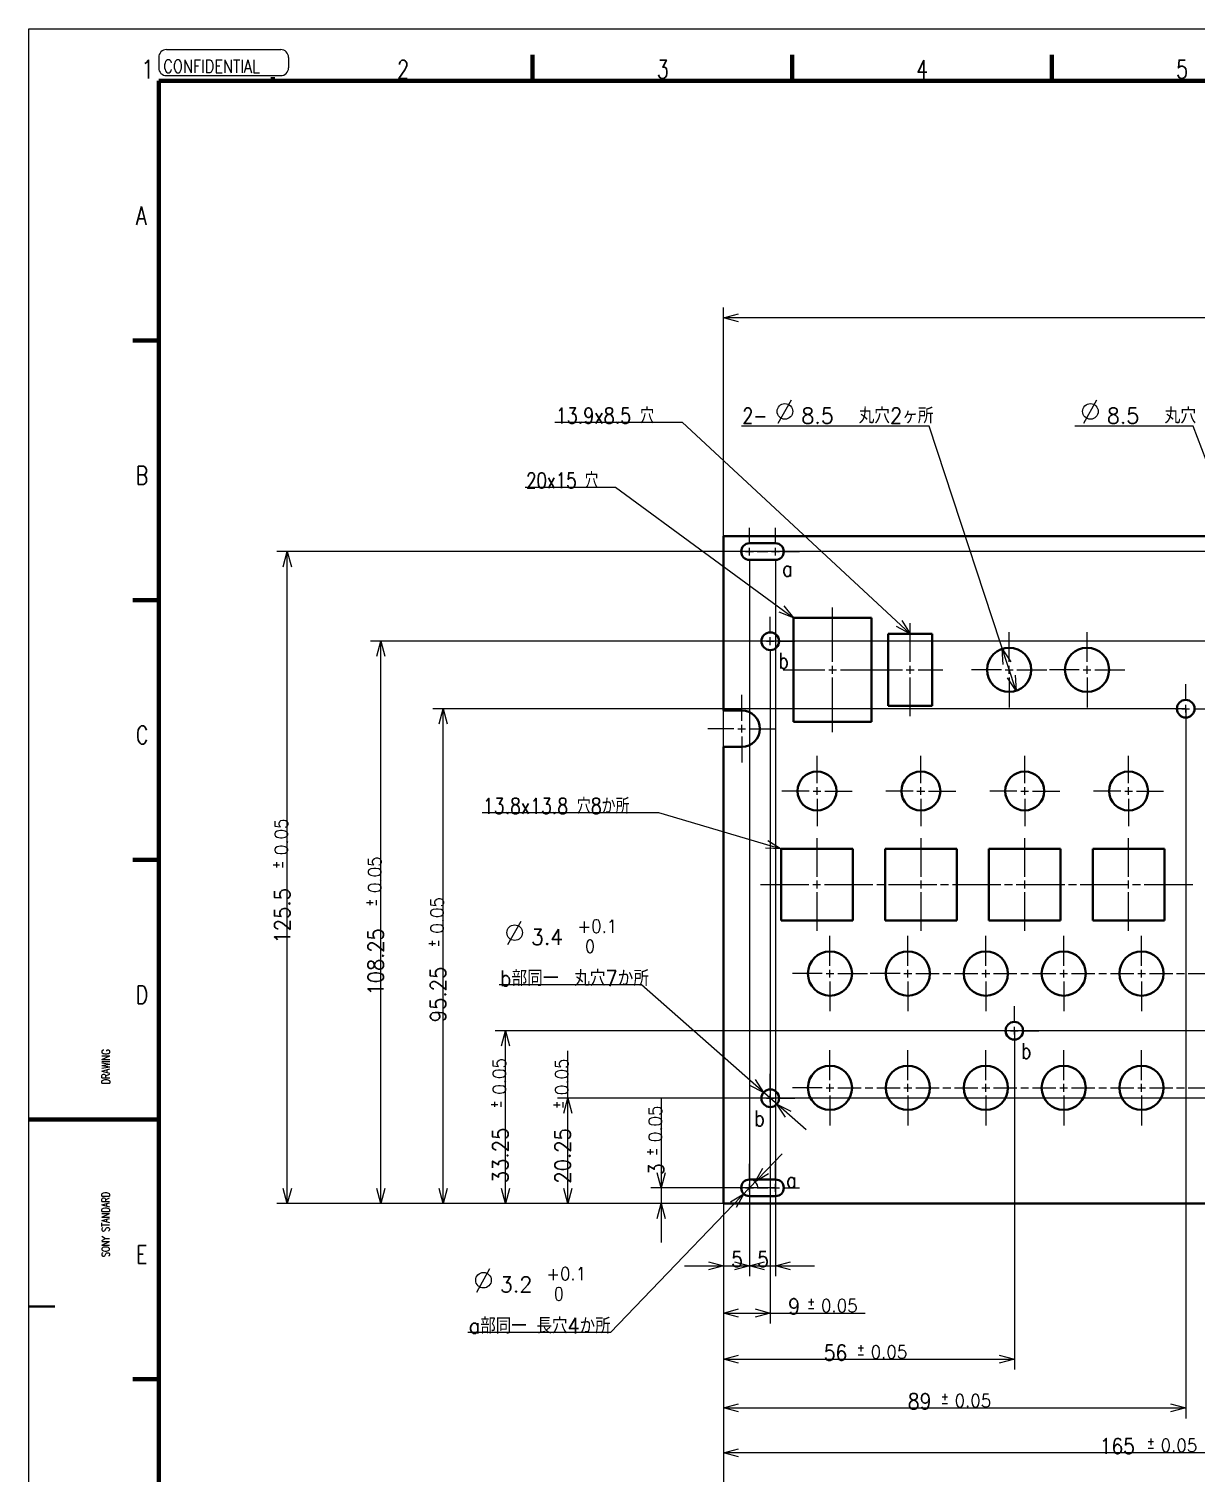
# Paper-space layout 'Sheet 1' of a CAD drawing. Header units: millimetres. Extents: x 0 to 594, y 0 to 420.
# Drawn here: x 0 to 224.8, y 141.9 to 420 of the extents above; entities that cross this region are included whole.
import ezdxf

# ---------------------------------------------------------------- set-up
doc = ezdxf.new("R2010")
doc.units = ezdxf.units.MM
doc.layers.add('1', color=7, linetype='Continuous')
doc.styles.add('kanji2', font='simplex.shx', dxfattribs={"bigfont": 'bigfont.shx'})

psp = doc.layouts.new('Sheet 1')

# ---------------------------------------------------------------- linework, layer by layer
at = {"layer": '1', "color": 146, "linetype": 'Continuous', "lineweight": 13}
for p, q in [((0, 0), (0, 420)), ((0, 420), (594, 420)), ((25.00049, 414.500031), (25.00049, 412.500031)), ((26.500492, 416), (48.500492, 416)), ((50.000488, 414.500031), (50.000488, 412.500031)), ((26.500492, 411), (48.500492, 411)), ((133.76619, 193.851685), (133.76619, 366.351685)), ((133.76619, 364.351685), (136.663956, 365.128143)), ((387.766205, 364.351685), (133.76619, 364.351685)), ((136.663956, 363.575226), (133.76619, 364.351685)), ((144.28447, 344.060364), (146.835648, 348.595795)), ((203.123734, 344.060364), (205.674911, 348.595795)), ((101.305382, 344.251678), (124.784935, 344.251678)), ((124.784935, 344.251678), (125.784935, 344.251678)), ((125.784935, 344.251678), (169.716187, 303.551666)), ((173.356934, 343.501678), (137.23407, 343.501678)), ((190.092773, 292.564026), (173.356934, 343.501678)), ((224.171799, 343.501678), (201.422943, 343.501678)), ((243.781906, 292.131134), (224.171799, 343.501678)), ((95.593338, 331.776703), (111.939034, 331.776703)), ((111.939034, 331.776703), (112.939034, 331.776703)), ((112.939034, 331.776703), (147.26619, 306.601685)), ((138.76619, 320.851685), (138.76619, 323.951691)), ((143.76619, 320.851685), (143.76619, 323.951691)), ((138.76619, 318.601685), (138.76619, 320.101685)), ((143.76619, 318.601685), (143.76619, 320.101685)), ((373.166199, 319.351685), (47.766182, 319.351685)), ((48.989723, 316.453918), (49.766182, 319.351685)), ((49.766182, 193.851685), (49.766182, 319.351685)), ((49.766182, 319.351685), (50.542645, 316.453918)), ((137.26619, 319.351685), (134.166183, 319.351685)), ((138.01619, 319.351685), (139.51619, 319.351685)), ((138.76619, 317.851685), (138.76619, 314.751678)), ((140.266174, 319.351685), (142.26619, 319.351685)), ((143.01619, 319.351685), (144.51619, 319.351685)), ((143.76619, 317.851685), (143.76619, 314.751678)), ((145.26619, 319.351685), (148.36618, 319.351685)), ((138.76619, 314.751678), (138.76619, 179.851685)), ((143.76619, 314.751678), (143.76619, 179.851685)), ((145.388657, 308.941528), (147.26619, 306.601685)), ((142.76619, 303.601685), (142.76619, 306.801697)), ((147.26619, 306.601685), (144.470276, 307.68927)), ((168.118164, 306.090637), (169.716187, 303.551666)), ((169.716187, 303.551666), (167.062775, 304.951477)), ((188.766174, 298.101685), (188.766174, 303.851685)), ((203.76619, 298.101685), (203.76619, 303.851685)), ((378.766174, 302.101685), (65.766182, 302.101685)), ((66.989731, 299.203918), (67.76619, 302.101685)), ((67.76619, 193.851685), (67.76619, 302.101685)), ((67.76619, 302.101685), (68.542641, 299.203918)), ((141.26619, 302.101685), (138.066177, 302.101685)), ((142.01619, 302.101685), (143.51619, 302.101685)), ((142.76619, 301.351685), (142.76619, 302.851685)), ((142.76619, 300.601685), (142.76619, 297.401672)), ((144.26619, 302.101685), (147.466187, 302.101685)), ((187.60643, 297.643982), (187.439606, 300.639343)), ((187.439606, 300.639343), (189.081772, 298.128693)), ((142.76619, 297.401672), (142.76619, 170.753464)), ((154.01619, 296.601685), (155.51619, 296.601685)), ((154.76619, 295.851685), (154.76619, 297.351685)), ((168.966187, 296.601685), (170.466187, 296.601685)), ((169.716187, 295.851685), (169.716187, 297.351685)), ((187.266205, 296.601685), (181.51619, 296.601685)), ((188.01619, 296.601685), (189.51619, 296.601685)), ((190.092773, 292.564026), (188.450607, 295.074646)), ((188.766174, 295.851685), (188.766174, 297.351685)), ((188.766174, 295.101685), (188.766174, 289.351685)), ((189.925949, 295.559387), (190.092773, 292.564026)), ((190.266174, 296.601685), (196.01619, 296.601685)), ((202.26619, 296.601685), (196.51619, 296.601685)), ((203.01619, 296.601685), (204.51619, 296.601685)), ((203.76619, 295.851685), (203.76619, 297.351685)), ((203.76619, 295.101685), (203.76619, 289.351685)), ((205.26619, 296.601685), (211.01619, 296.601685)), ((222.76619, 290.601685), (222.76619, 293.801666)), ((137.26619, 286.761688), (137.26619, 291.761688)), ((222.76619, 288.351685), (222.76619, 289.851685)), ((222.76619, 289.101685), (77.76619, 289.101685)), ((78.989731, 286.203888), (79.766182, 289.101685)), ((79.766182, 193.851685), (79.766182, 289.101685)), ((79.766182, 289.101685), (80.542641, 286.203888)), ((221.26619, 289.101685), (218.066177, 289.101685)), ((222.016174, 289.101685), (223.51619, 289.101685)), ((222.76619, 289.101685), (222.76619, 152.471313)), ((222.76619, 287.601685), (222.76619, 284.401703)), ((224.26619, 289.101685), (227.466187, 289.101685)), ((135.76619, 285.261688), (130.76619, 285.261688)), ((136.51619, 285.261688), (138.01619, 285.261688)), ((137.26619, 284.511688), (137.26619, 286.011688)), ((137.26619, 283.761688), (137.26619, 278.761688)), ((138.76619, 285.261688), (143.76619, 285.261688)), ((151.76619, 274.751678), (151.76619, 280.001678)), ((171.76619, 274.751678), (171.76619, 280.001678)), ((191.76619, 274.751678), (191.76619, 280.001678)), ((211.766174, 274.751678), (211.766174, 280.001678)), ((150.26619, 273.251678), (145.01619, 273.251678)), ((151.01619, 273.251678), (152.51619, 273.251678)), ((151.76619, 272.501678), (151.76619, 274.001678)), ((153.26619, 273.251678), (158.51619, 273.251678)), ((170.26619, 273.251678), (165.01619, 273.251678)), ((171.01619, 273.251678), (172.51619, 273.251678)), ((171.76619, 272.501678), (171.76619, 274.001678)), ((173.26619, 273.251678), (178.516174, 273.251678)), ((190.266174, 273.251678), (185.01619, 273.251678)), ((191.01619, 273.251678), (192.51619, 273.251678)), ((191.76619, 272.501678), (191.76619, 274.001678)), ((193.26619, 273.251678), (198.516174, 273.251678)), ((210.266174, 273.251678), (205.01619, 273.251678)), ((211.01619, 273.251678), (212.51619, 273.251678)), ((211.766174, 272.501678), (211.766174, 274.001678)), ((213.26619, 273.251678), (218.516205, 273.251678)), ((151.76619, 271.751678), (151.76619, 266.501678)), ((171.76619, 271.751678), (171.76619, 266.501678)), ((191.76619, 271.751678), (191.76619, 266.501678)), ((211.766174, 271.751678), (211.766174, 266.501678)), ((87.2705, 269.103638), (120.261871, 269.103638)), ((120.261871, 269.103638), (121.261871, 269.103638)), ((121.261871, 269.103638), (144.866196, 262.151672)), ((144.866196, 262.151672), (141.867096, 262.225525)), ((142.305832, 263.71521), (144.866196, 262.151672)), ((47.041183, 259.055664), (48.291183, 259.055664)), ((47.666183, 259.555695), (47.666183, 258.555664)), ((48.916588, 258.555664), (48.916588, 259.555695)), ((151.76619, 254.501678), (151.76619, 256.001678)), ((171.76619, 256.001678), (171.76619, 254.501678)), ((191.76619, 254.501678), (191.76619, 256.001678)), ((211.766174, 254.501678), (211.766174, 256.001678)), ((140.86618, 255.251678), (150.186188, 255.251678)), ((150.936188, 255.251678), (152.436188, 255.251678)), ((153.186188, 255.251678), (162.506195, 255.251678)), ((163.256195, 255.251678), (164.756195, 255.251678)), ((165.506195, 255.251678), (174.826187, 255.251678)), ((175.576187, 255.251678), (177.076187, 255.251678)), ((177.826202, 255.251678), (187.146179, 255.251678)), ((187.896194, 255.251678), (189.396194, 255.251678)), ((190.146194, 255.251678), (199.466202, 255.251678)), ((200.216187, 255.251678), (201.716187, 255.251678)), ((202.466187, 255.251678), (211.786194, 255.251678)), ((212.536179, 255.251678), (214.036179, 255.251678)), ((214.786194, 255.251678), (224.106186, 255.251678)), ((65.041183, 251.768082), (66.291183, 251.768082)), ((65.666183, 252.268082), (65.666183, 251.268082)), ((66.916588, 251.268082), (66.916588, 252.268082)), ((92.242943, 243.694443), (94.794121, 248.229874)), ((154.26619, 239.601669), (154.26619, 245.351685)), ((169.26619, 239.601669), (169.26619, 245.351685)), ((184.26619, 239.601669), (184.26619, 245.351685)), ((199.26619, 239.601669), (199.26619, 245.351685)), ((214.26619, 239.601669), (214.26619, 245.351685)), ((77.041183, 243.930695), (78.291183, 243.930695)), ((77.666183, 244.430695), (77.666183, 243.430695)), ((78.916588, 243.430695), (78.916588, 244.430695)), ((152.76619, 238.101669), (147.01619, 238.101669)), ((153.51619, 238.101669), (155.01619, 238.101669)), ((154.26619, 237.351685), (154.26619, 238.851685)), ((154.26619, 236.601669), (154.26619, 230.851669)), ((155.76619, 238.101669), (161.51619, 238.101669)), ((167.76619, 238.101669), (162.01619, 238.101669)), ((168.51619, 238.101669), (170.01619, 238.101669)), ((169.26619, 237.351685), (169.26619, 238.851685)), ((169.26619, 236.601669), (169.26619, 230.851669)), ((170.76619, 238.101669), (175.26619, 238.101669)), ((176.01619, 238.101669), (177.516174, 238.101669)), ((178.26619, 238.101669), (182.76619, 238.101669)), ((183.51619, 238.101669), (185.01619, 238.101669)), ((184.26619, 237.351685), (184.26619, 238.851685)), ((184.26619, 236.601669), (184.26619, 230.851669)), ((185.76619, 238.101669), (190.266174, 238.101669)), ((191.01619, 238.101669), (192.51619, 238.101669)), ((193.26619, 238.101669), (197.76619, 238.101669)), ((198.516174, 238.101669), (200.016174, 238.101669)), ((199.26619, 237.351685), (199.26619, 238.851685)), ((199.26619, 236.601669), (199.26619, 230.851669)), ((200.76619, 238.101669), (205.26619, 238.101669)), ((206.01619, 238.101669), (207.51619, 238.101669)), ((208.266205, 238.101669), (212.76619, 238.101669)), ((213.51619, 238.101669), (215.01619, 238.101669)), ((214.26619, 237.351685), (214.26619, 238.851685)), ((214.26619, 236.601669), (214.26619, 230.851669)), ((215.76619, 238.101669), (220.26619, 238.101669)), ((221.016174, 238.101669), (222.51619, 238.101669)), ((223.26619, 238.101669), (227.766205, 238.101669)), ((117.990219, 235.935791), (90.542152, 235.935791)), ((149.668427, 208.018997), (117.990219, 235.935791)), ((189.766174, 228.601685), (189.766174, 231.801666)), ((298.766174, 227.101685), (89.766182, 227.101685)), ((90.989723, 224.203888), (91.766182, 227.101685)), ((91.766182, 193.851685), (91.766182, 227.101685)), ((91.766182, 227.101685), (92.542641, 224.203888)), ((188.266174, 227.101685), (185.066193, 227.101685)), ((189.01619, 227.101685), (190.51619, 227.101685)), ((189.766174, 226.351669), (189.766174, 227.851669)), ((189.766174, 227.101685), (189.766174, 161.851669)), ((189.766174, 225.601685), (189.766174, 222.401688)), ((191.266174, 227.101685), (194.466187, 227.101685)), ((103.76619, 193.851685), (103.76619, 223.256149)), ((154.26619, 217.601669), (154.26619, 223.351685)), ((169.26619, 217.601669), (169.26619, 223.351685)), ((184.26619, 217.601669), (184.26619, 223.351685)), ((199.26619, 217.601669), (199.26619, 223.351685)), ((214.26619, 217.601669), (214.26619, 223.351685)), ((139.830093, 217.724075), (141.490768, 215.225647)), ((142.76619, 215.601669), (142.76619, 218.801682)), ((121.766182, 214.193665), (121.766182, 186.351669)), ((141.490768, 215.225647), (138.80336, 216.559021)), ((142.76619, 213.351669), (142.76619, 214.851685)), ((152.76619, 216.101669), (147.01619, 216.101669)), ((153.51619, 216.101669), (155.01619, 216.101669)), ((154.26619, 215.351685), (154.26619, 216.851685)), ((154.26619, 214.601685), (154.26619, 208.851669)), ((155.76619, 216.101669), (160.26619, 216.101669)), ((161.01619, 216.101669), (162.51619, 216.101669)), ((163.26619, 216.101669), (167.76619, 216.101669)), ((168.51619, 216.101669), (170.01619, 216.101669)), ((169.26619, 215.351685), (169.26619, 216.851685)), ((169.26619, 214.601685), (169.26619, 208.851669)), ((170.76619, 216.101669), (175.26619, 216.101669)), ((176.01619, 216.101669), (177.516174, 216.101669)), ((178.26619, 216.101669), (182.76619, 216.101669)), ((183.51619, 216.101669), (185.01619, 216.101669)), ((184.26619, 215.351685), (184.26619, 216.851685)), ((184.26619, 214.601685), (184.26619, 208.851669)), ((185.76619, 216.101669), (190.266174, 216.101669)), ((191.01619, 216.101669), (192.51619, 216.101669)), ((193.26619, 216.101669), (197.76619, 216.101669)), ((198.516174, 216.101669), (200.016174, 216.101669)), ((199.26619, 215.351685), (199.26619, 216.851685)), ((199.26619, 214.601685), (199.26619, 208.851669)), ((200.76619, 216.101669), (205.26619, 216.101669)), ((206.01619, 216.101669), (207.51619, 216.101669)), ((208.266205, 216.101669), (212.76619, 216.101669)), ((213.51619, 216.101669), (215.01619, 216.101669)), ((214.26619, 215.351685), (214.26619, 216.851685)), ((214.26619, 214.601685), (214.26619, 208.851669)), ((215.76619, 216.101669), (220.26619, 216.101669)), ((221.016174, 216.101669), (222.51619, 216.101669)), ((223.26619, 216.101669), (227.766205, 216.101669)), ((89.041183, 212.930679), (90.291183, 212.930679)), ((89.666191, 213.430679), (89.666191, 212.430679)), ((90.916595, 212.430679), (90.916595, 213.430679)), ((101.041183, 212.840118), (102.291183, 212.840118)), ((101.666191, 213.340118), (101.666191, 212.340118)), ((378.766174, 214.101685), (101.766182, 214.101685)), ((102.916588, 212.340118), (102.916588, 213.340118)), ((102.989731, 211.203903), (103.76619, 214.101685)), ((103.76619, 214.101685), (104.542648, 211.203903)), ((141.26619, 214.101685), (138.066177, 214.101685)), ((142.01619, 214.101685), (143.51619, 214.101685)), ((142.76619, 212.601685), (142.76619, 209.401672)), ((145.702271, 210.479279), (144.041595, 212.977707)), ((144.041595, 212.977707), (146.729004, 211.644348)), ((144.26619, 214.101685), (147.466187, 214.101685)), ((145.075317, 203.409485), (111.990211, 169.020279)), ((119.041183, 203.777664), (120.291183, 203.777664)), ((119.666191, 204.277664), (119.666191, 203.277664)), ((120.916595, 203.277664), (120.916595, 204.277664)), ((138.76619, 198.351685), (138.76619, 201.451675)), ((139.875488, 198.0047), (141.324997, 200.631271)), ((143.76619, 198.351685), (143.76619, 201.451675)), ((121.766182, 196.851685), (120.989723, 199.749451)), ((122.542641, 199.749451), (121.766182, 196.851685)), ((138.76619, 196.101669), (138.76619, 197.601669)), ((142.444092, 199.554626), (139.875488, 198.0047)), ((143.76619, 196.101669), (143.76619, 197.601669)), ((49.766182, 193.851685), (48.989723, 196.749466)), ((50.542645, 196.749466), (49.766182, 193.851685)), ((67.76619, 193.851685), (66.989731, 196.749466)), ((68.542641, 196.749466), (67.76619, 193.851685)), ((79.766182, 193.851685), (78.989731, 196.749466)), ((80.542641, 196.749466), (79.766182, 193.851685)), ((91.766182, 193.851685), (90.989723, 196.749466)), ((92.542641, 196.749466), (91.766182, 193.851685)), ((103.76619, 193.851685), (102.989731, 196.749466)), ((104.542648, 196.749466), (103.76619, 193.851685)), ((143.76619, 196.851685), (119.766182, 196.851685)), ((137.26619, 196.851685), (134.166183, 196.851685)), ((135.088287, 194.148727), (137.656891, 195.698654)), ((137.656891, 195.698654), (136.207382, 193.072083)), ((138.01619, 196.851685), (139.51619, 196.851685)), ((138.76619, 196.851685), (138.76619, 179.851685)), ((138.76619, 195.351685), (138.76619, 192.251678)), ((140.266174, 196.851685), (142.26619, 196.851685)), ((143.01619, 196.851685), (144.51619, 196.851685)), ((143.76619, 195.351685), (143.76619, 192.251678)), ((145.26619, 196.851685), (148.36618, 196.851685)), ((133.76619, 193.851685), (47.766182, 193.851685)), ((133.76619, 193.851685), (65.766182, 193.851685)), ((133.76619, 193.851685), (77.76619, 193.851685)), ((133.76619, 193.851685), (89.766182, 193.851685)), ((133.76619, 193.851685), (101.766182, 193.851685)), ((133.76619, 193.851685), (119.766182, 193.851685)), ((120.989723, 190.953888), (121.766182, 193.851685)), ((121.766182, 193.851685), (122.542641, 190.953888)), ((133.76619, 193.851685), (133.76619, 119.851677)), ((133.76619, 193.851685), (133.76619, 143.851685)), ((133.76619, 193.851685), (133.76619, 161.851669)), ((133.76619, 193.851685), (133.76619, 152.471313)), ((133.76619, 193.851685), (133.76619, 179.851685)), ((133.76619, 193.851685), (133.76619, 170.753464)), ((133.76619, 193.851685), (133.76619, 131.851685)), ((86.242943, 176.778915), (88.794121, 181.314362)), ((126.26619, 181.851685), (146.26619, 181.851685)), ((130.868408, 182.628128), (133.76619, 181.851685)), ((133.76619, 181.851685), (130.868408, 181.075211)), ((131.26619, 181.851685), (151.26619, 181.851685)), ((135.868408, 182.628128), (138.76619, 181.851685)), ((138.76619, 181.851685), (135.868408, 181.075211)), ((138.76619, 181.851685), (141.663971, 182.628128)), ((141.663971, 181.075211), (138.76619, 181.851685)), ((143.76619, 181.851685), (146.663956, 182.628128)), ((146.663956, 181.075211), (143.76619, 181.851685)), ((150.647247, 175.478455), (150.647247, 174.228455)), ((133.76619, 172.753464), (136.663956, 173.529922)), ((133.76619, 172.753464), (161.063263, 172.753464)), ((136.663956, 171.977005), (133.76619, 172.753464)), ((139.868408, 173.529922), (142.76619, 172.753464)), ((142.76619, 172.753464), (139.868408, 171.977005)), ((151.147247, 174.853455), (150.147247, 174.853455)), ((150.147247, 173.603058), (151.147247, 173.603058)), ((111.990211, 169.020279), (84.542152, 169.020279)), ((133.76619, 163.851685), (136.663956, 164.628143)), ((160.707977, 165.951675), (159.707977, 165.951675)), ((159.707977, 164.701263), (160.707977, 164.701263)), ((160.207977, 166.576675), (160.207977, 165.326675)), ((186.868408, 164.628143), (189.766174, 163.851685)), ((133.76619, 163.851685), (189.766174, 163.851685)), ((136.663956, 163.075226), (133.76619, 163.851685)), ((189.766174, 163.851685), (186.868408, 163.075226)), ((176.874466, 156.57132), (175.874466, 156.57132)), ((176.374466, 157.19632), (176.374466, 155.94632)), ((133.76619, 154.471313), (136.663956, 155.247772)), ((133.76619, 154.471313), (222.76619, 154.471313)), ((136.663956, 153.694855), (133.76619, 154.471313)), ((175.874466, 155.320908), (176.874466, 155.320908)), ((219.868408, 155.247772), (222.76619, 154.471313)), ((222.76619, 154.471313), (219.868408, 153.694855)), ((216.54538, 147.951675), (215.54538, 147.951675)), ((216.04538, 148.576675), (216.04538, 147.326675)), ((133.76619, 145.851669), (136.663956, 146.628128)), ((298.766174, 145.851669), (133.76619, 145.851669)), ((136.663956, 145.075226), (133.76619, 145.851669)), ((215.54538, 146.701279), (216.54538, 146.701279))]:
    psp.add_line(p, q, dxfattribs=at)
at = {"layer": '1', "color": 146, "linetype": 'Continuous', "lineweight": 70}
for p, q in [((97.000008, 415), (97.000008, 410)), ((147, 415), (147, 410)), ((197.000015, 415), (197.000015, 410)), ((25.000002, 10), (25.000002, 410)), ((25.000002, 410), (584, 410)), ((47, 410.700043), (47, 410)), ((20, 360), (25.000002, 360)), ((20, 310), (25.000002, 310)), ((20, 260), (25.000002, 260)), ((0, 210), (25.000002, 210)), ((20, 160), (25.000002, 160))]:
    psp.add_line(p, q, dxfattribs=at)
at = {"layer": '1', "color": 18, "linetype": 'Continuous', "lineweight": 35}
for p, q in [((387.766205, 322.351685), (133.76619, 322.351685)), ((133.76619, 322.351685), (133.76619, 288.761658)), ((143.76619, 320.951691), (138.76619, 320.951691)), ((138.76619, 317.751678), (143.76619, 317.751678)), ((147.26619, 306.601685), (162.26619, 306.601685)), ((147.26619, 286.601685), (147.26619, 306.601685)), ((162.26619, 306.601685), (162.26619, 286.601685)), ((165.466187, 303.551666), (173.966187, 303.551666)), ((165.466187, 289.651672), (165.466187, 303.551666)), ((173.966187, 303.551666), (173.966187, 289.651672)), ((173.966187, 289.651672), (165.466187, 289.651672)), ((137.26619, 288.761658), (133.76619, 288.761658)), ((162.26619, 286.601685), (147.26619, 286.601685)), ((133.76619, 281.761688), (133.76619, 193.851685)), ((133.76619, 281.761688), (137.26619, 281.761688)), ((144.866196, 262.151672), (158.666183, 262.151672)), ((144.866196, 248.351669), (144.866196, 262.151672)), ((158.666183, 262.151672), (158.666183, 248.351669)), ((164.866196, 262.151672), (178.666183, 262.151672)), ((164.866196, 248.351669), (164.866196, 262.151672)), ((178.666183, 262.151672), (178.666183, 248.351669)), ((184.86618, 262.151672), (198.666183, 262.151672)), ((184.86618, 248.351669), (184.86618, 262.151672)), ((198.666183, 262.151672), (198.666183, 248.351669)), ((204.86618, 262.151672), (218.666183, 262.151672)), ((204.86618, 248.351669), (204.86618, 262.151672)), ((218.666183, 262.151672), (218.666183, 248.351669)), ((158.666183, 248.351669), (144.866196, 248.351669)), ((178.666183, 248.351669), (164.866196, 248.351669)), ((198.666183, 248.351669), (184.86618, 248.351669)), ((218.666183, 248.351669), (204.86618, 248.351669)), ((138.76619, 198.451691), (143.76619, 198.451691)), ((143.76619, 195.251678), (138.76619, 195.251678)), ((133.76619, 193.851685), (387.766205, 193.851685))]:
    psp.add_line(p, q, dxfattribs=at)
at = {"layer": '1', "color": 146, "linetype": 'Continuous', "lineweight": 35}
psp.add_line((0, 174.000015), (5, 174.000015), dxfattribs=at)
at = {"layer": '1', "color": 146, "linetype": 'Continuous', "lineweight": 13}
for points in [[(154.766186, 298.10169, 0), (154.766186, 306.601678, 0), (154.766186, 307.601679, 0), (154.766186, 308.60168, 0)], [(169.716189, 298.10169, 0), (169.716189, 303.551672, 0), (169.716189, 304.551673, 0), (169.716189, 305.551674, 0)], [(145.266187, 296.601688, 0), (146.266188, 296.601688, 0), (147.266189, 296.601688, 0), (153.266185, 296.601688, 0)], [(154.766186, 284.601676, 0), (154.766186, 285.601677, 0), (154.766186, 286.601678, 0), (154.766186, 295.101687, 0)], [(156.266188, 296.601688, 0), (162.266183, 296.601688, 0), (163.266184, 296.601688, 0), (164.266185, 296.601688, 0)], [(163.466182, 296.601688, 0), (164.466183, 296.601688, 0), (165.466184, 296.601688, 0), (168.216187, 296.601688, 0)], [(169.716189, 287.651681, 0), (169.716189, 288.651682, 0), (169.716189, 289.651683, 0), (169.716189, 295.101687, 0)], [(171.21619, 296.601688, 0), (173.966193, 296.601688, 0), (174.966194, 296.601688, 0), (175.966195, 296.601688, 0)], [(151.766183, 256.751675, 0), (151.766183, 262.151676, 0), (151.766183, 263.151677, 0), (151.766183, 264.151678, 0)], [(171.766183, 264.151678, 0), (171.766183, 263.151677, 0), (171.766183, 262.151676, 0), (171.766183, 256.751675, 0)], [(191.766182, 256.751675, 0), (191.766182, 262.151676, 0), (191.766182, 263.151677, 0), (191.766182, 264.151678, 0)], [(211.766182, 256.751675, 0), (211.766182, 262.151676, 0), (211.766182, 263.151677, 0), (211.766182, 264.151678, 0)], [(151.766183, 246.351689, 0), (151.766183, 247.35167, 0), (151.766183, 248.351671, 0), (151.766183, 253.751672, 0)], [(171.766183, 253.751672, 0), (171.766183, 248.351671, 0), (171.766183, 247.35167, 0), (171.766183, 246.351689, 0)], [(191.766182, 246.351689, 0), (191.766182, 247.35167, 0), (191.766182, 248.351671, 0), (191.766182, 253.751672, 0)], [(211.766182, 246.351689, 0), (211.766182, 247.35167, 0), (211.766182, 248.351671, 0), (211.766182, 253.751672, 0)]]:
    psp.add_polyline3d(points, dxfattribs=at)
for centre in [(145.583694, 346.351685), (204.422943, 346.351685), (93.54216, 245.985779), (87.542152, 179.070282)]:
    psp.add_circle(centre, 1.5, dxfattribs=at)
at = {"layer": '1', "color": 18, "linetype": 'Continuous', "lineweight": 35}
for centre, radius in [((142.76619, 302.101685), 1.7), ((188.766174, 296.601685), 4.25), ((203.76619, 296.601685), 4.25), ((222.76619, 289.101685), 1.7), ((151.76619, 273.251678), 3.75), ((171.76619, 273.251678), 3.75), ((191.76619, 273.251678), 3.75), ((211.766174, 273.251678), 3.75), ((154.26619, 238.101669), 4.25), ((169.26619, 238.101669), 4.25), ((184.26619, 238.101669), 4.25), ((199.26619, 238.101669), 4.25), ((214.26619, 238.101669), 4.25), ((189.766174, 227.101685), 1.7), ((154.26619, 216.101669), 4.25), ((169.26619, 216.101669), 4.25), ((184.26619, 216.101669), 4.25), ((199.26619, 216.101669), 4.25), ((214.26619, 216.101669), 4.25), ((142.76619, 214.101685), 1.7)]:
    psp.add_circle(centre, radius, dxfattribs=at)
at = {"layer": '1', "color": 146, "linetype": 'Continuous', "lineweight": 13}
for centre, radius, start, end in [((26.500492, 414.500031), 1.5, 90, 180), ((48.500492, 414.500031), 1.5, 0, 90), ((26.500492, 412.500031), 1.5, 180, 270), ((48.500492, 412.500031), 1.5, 270, 0), ((138.76619, 196.851685), 1.6, 354.767069, 90), ((138.76619, 196.851685), 1.6, 270, 277.447452)]:
    psp.add_arc(centre, radius, start, end, dxfattribs=at)
at = {"layer": '1', "color": 18, "linetype": 'Continuous', "lineweight": 35}
for centre, radius, start, end in [((138.76619, 319.351685), 1.6, 90, 270), ((143.76619, 319.351685), 1.6, 270, 90), ((137.26619, 285.261688), 3.5, 270, 90), ((138.76619, 196.851685), 1.6, 90, 270), ((143.76619, 196.851685), 1.6, 270, 90)]:
    psp.add_arc(centre, radius, start, end, dxfattribs=at)

# ---------------------------------------------------------------- texts
at = {"layer": '1', "color": 146, "linetype": 'Continuous', "lineweight": 13, "attachment_point": 7, "line_spacing_factor": 0.903614, "style": 'kanji2'}
for s, insert, char_height in [('\\W1.0062;1', (21.40099, 410.477586), 3.5), ('\\W0.8181;CONFIDENTIAL', (25.8825, 411.555441), 2.5), ('\\W0.7746;2', (70.900016, 410.477586), 3.5), ('\\W0.7746;3', (120.900016, 410.477586), 3.5), ('\\W0.7510;4', (170.900023, 410.477586), 3.5), ('\\W0.7746;5', (220.900039, 410.477586), 3.5), ('\\W0.7746;A', (20.614537, 382.277574), 3.5), ('\\W0.8242;13.9x8.5 穴', (101.464382, 344.018177), 3), ('\\W0.8180;2-', (137.39307, 344.018177), 3), ('\\W0.9725;8.5', (148.742694, 344.018177), 3), ('\\W0.9137;\u3000丸穴2ヶ所', (156.767109, 344.018177), 3), ('\\W0.9725;8.5', (207.581943, 344.018177), 3), ('\\W0.9276;\u3000丸穴', (215.606357, 344.018177), 3), ('\\W0.7510;B', (20.614537, 332.277605), 3.5), ('\\W0.7793;20x15 穴', (95.752338, 331.543201), 3), ('\\W0.8312;a', (145.052372, 314.565204), 3), ('\\W0.8012;b', (144.361225, 296.835041), 3), ('\\W0.7510;C', (20.614537, 282.277574), 3.5), ('\\W0.8132;13.8x13.8 穴8か所', (87.4295, 268.870136), 3), ('\\W0.9412;+0.1', (105.649071, 245.978689), 2.5), ('\\W0.9605;3.4', (96.701152, 243.652271), 3), ('\\W0.8620; 0', (105.649071, 242.103689), 2.5), ('\\W0.9141;b部同一\u3000丸穴7か所', (90.701152, 235.702259), 3), ('\\W0.7510;D', (20.614537, 232.277574), 3.5), ('\\W0.8012;b', (191.088687, 221.719349), 3), ('\\W0.8012;b', (139.725605, 208.740513), 3), ('\\W0.8312;a', (145.827732, 196.853519), 3), ('\\W0.7746;E', (20.614537, 182.27759), 3.5), ('\\W0.8825;5', (135.237781, 181.618168), 3), ('\\W0.8825;5', (140.237781, 181.618168), 3), ('\\W0.9412;+0.1', (99.649071, 179.063192), 2.5), ('\\W0.9725;3.2', (90.701152, 176.736759), 3), ('\\W0.8620; 0', (99.649071, 175.188177), 2.5), ('\\W0.9127;9', (146.181446, 172.519962), 3), ('\\W0.9412;0.05', (152.529747, 172.90888), 2.5), ('\\W0.9056;a部同一 長穴4か所', (84.701152, 168.786762), 3), ('\\W0.8745;56', (153.067371, 163.618168), 3), ('\\W0.9412;0.05', (162.090493, 164.007086), 2.5), ('\\W0.8876;89', (169.23386, 154.237812), 3), ('\\W0.9412;0.05', (178.256966, 154.62673), 2.5), ('\\W0.8720;165', (206.229969, 145.618168), 3), ('\\W0.9412;0.05', (217.927895, 146.007086), 2.5)]:
    psp.add_mtext(s, dxfattribs=dict(at, insert=insert, char_height=char_height))
at = {"layer": '1', "color": 146, "linetype": 'Continuous', "lineweight": 13, "attachment_point": 7, "rotation": 90, "line_spacing_factor": 0.903614, "style": 'kanji2'}
for s, insert, char_height in [('\\W0.9412;0.05', (49.855773, 260.918195), 2.5), ('\\W0.9412;0.05', (67.855773, 253.630597), 2.5), ('\\W0.9242;125.5', (50.293691, 243.866659), 3), ('\\W0.9412;0.05', (79.855773, 245.793179), 2.5), ('\\W0.9137;108.25', (68.293691, 233.904241), 3), ('\\W0.9242;95.25', (80.293691, 228.741644), 3), ('\\W0.7778; DRAWING', (15.564716, 215.98997), 1.5), ('\\W0.9412;0.05', (91.855781, 214.793195), 2.5), ('\\W0.9412;0.05', (103.855773, 214.702618), 2.5), ('\\W0.9412;0.05', (121.855781, 205.640164), 2.5), ('\\W0.9242;33.25', (92.293699, 197.741659), 3), ('\\W0.9242;20.25', (104.293691, 197.651098), 3), ('\\W0.8825;3', (122.293699, 199.287847), 3), ('\\W0.7669;SONY STANDARD', (15.522808, 183.531886), 1.5)]:
    psp.add_mtext(s, dxfattribs=dict(at, insert=insert, char_height=char_height))

doc.saveas('drawing.dxf')
